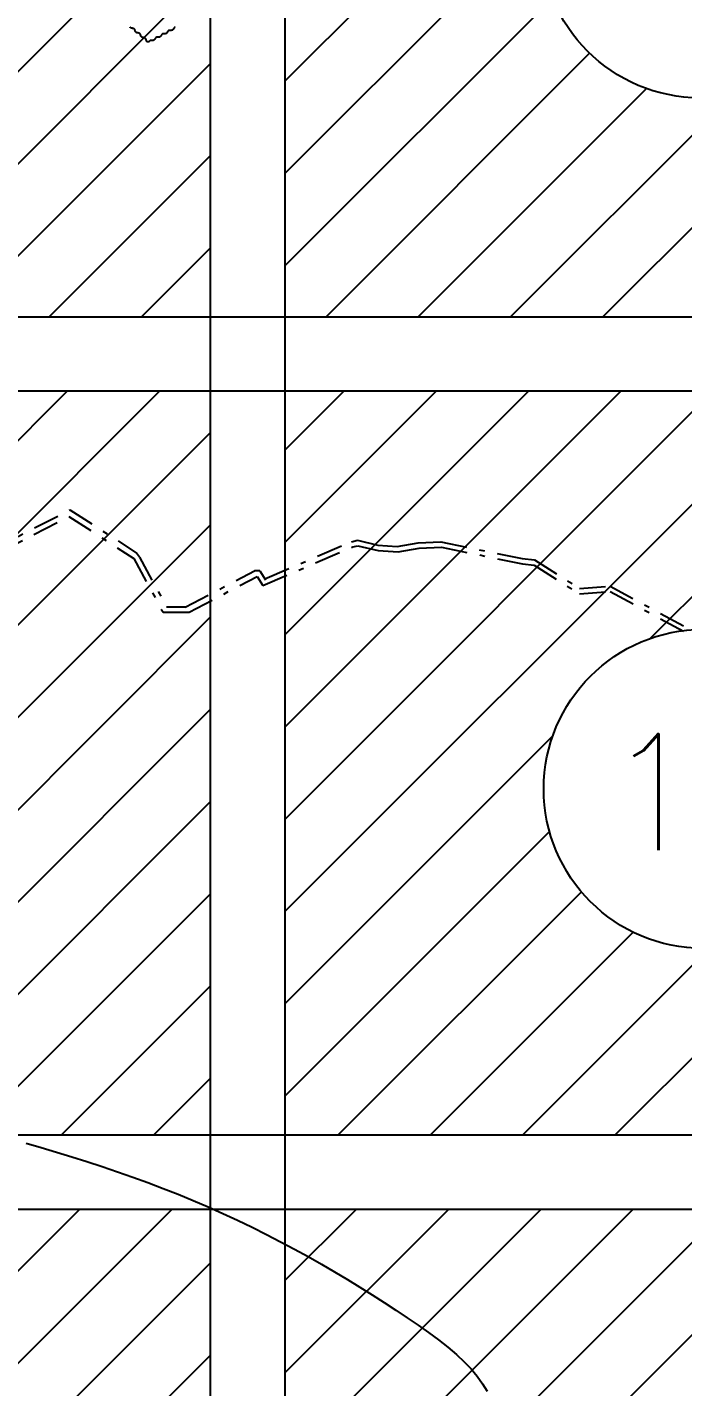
# Model space of a CAD drawing. Header units: metres. Extents: x 511779 to 512620, y 196282 to 196876.
# Drawn here: x 512557.4 to 512569.96, y 196389.1 to 196415.15 of the extents above; entities that cross this region are included whole.
import ezdxf
from ezdxf.enums import TextEntityAlignment as Align

# ---------------------------------------------------------------- set-up
doc = ezdxf.new("R2010")
doc.units = ezdxf.units.M
doc.header["$MEASUREMENT"] = 0
doc.linetypes.add('DASHDOT', pattern=[1, 0.5, -0.25, 0, -0.25])
doc.layers.get('0').update_dxf_attribs({"linetype": 'CONTINUOUS'})
for name, color, linetype in [('BANGUNAN', 5, 'CONTINUOUS'), ('GRID', 7, 'CONTINUOUS'), ('KOP', 7, 'CONTINUOUS'), ('sungai', 45, 'CONTINUOUS')]:
    doc.layers.add(name, color=color, linetype=linetype)
doc.styles.get("Standard").update_dxf_attribs({"font": 'Simplex.shx'})

msp = doc.modelspace()

# ---------------------------------------------------------------- hatches: boundary and pattern name
at = {"layer": 'KOP', "ltscale": 0.5}
h = msp.add_hatch(dxfattribs=at)
h.set_pattern_fill('ANSI31', color=1, scale=10, style=0)
h.set_pattern_definition([(45, (71.4876, 0), (-0.8838834765, 0.8838834765), [])])
edge = h.paths.add_edge_path(flags=16)
edge.add_arc((512532.423, 196433.478), 3.057, 0, 360)
h.paths.add_polyline_path([(512523.858, 196440.95), (512543.808, 196440.95), (512543.808, 196423.85), (512523.858, 196423.85)])
h.paths.add_polyline_path([(512542.383, 196440.95), (512562.333, 196440.95), (512562.333, 196423.85), (512542.383, 196423.85)])
edge = h.paths.add_edge_path(flags=16)
edge.add_arc((512551.955, 196433.478), 3.057, 0, 360)
h.paths.add_polyline_path([(512560.908, 196440.95), (512580.858, 196440.95), (512580.858, 196423.85), (512560.908, 196423.85)])
edge = h.paths.add_edge_path(flags=16)
edge.add_arc((512570.126, 196433.478), 3.057, 0, 360)
h.paths.add_polyline_path([(512579.433, 196425.275), (512599.383, 196425.275), (512599.383, 196408.175), (512579.433, 196408.175)])
edge = h.paths.add_edge_path(flags=16)
edge.add_arc((512589.144, 196417.665), 3.057, 0, 360)
h.paths.add_polyline_path([(512560.908, 196425.275), (512580.858, 196425.275), (512580.858, 196408.175), (512560.908, 196408.175)])
h.paths.add_polyline_path([(512542.383, 196425.275), (512562.333, 196425.275), (512562.333, 196408.175), (512542.383, 196408.175)])
h.paths.add_polyline_path([(512523.858, 196425.275), (512543.808, 196425.275), (512543.808, 196408.175), (512523.858, 196408.175)])
h.paths.add_polyline_path([(512505.333, 196425.275), (512525.283, 196425.275), (512525.283, 196408.175), (512505.333, 196408.175)])
h.paths.add_polyline_path([(512523.858, 196409.6), (512543.808, 196409.6), (512543.808, 196392.5), (512523.858, 196392.5)])
h.paths.add_polyline_path([(512505.333, 196409.6), (512525.283, 196409.6), (512525.283, 196392.5), (512505.333, 196392.5)])
h.paths.add_polyline_path([(512542.383, 196409.6), (512562.333, 196409.6), (512562.333, 196392.5), (512542.383, 196392.5)])
h.paths.add_polyline_path([(512560.908, 196409.6), (512580.858, 196409.6), (512580.858, 196392.5), (512560.908, 196392.5)])
h.paths.add_polyline_path([(512579.433, 196409.6), (512599.383, 196409.6), (512599.383, 196392.5), (512579.433, 196392.5)])
h.paths.add_polyline_path([(512597.958, 196393.925), (512617.908, 196393.925), (512617.908, 196376.825), (512597.958, 196376.825)])
h.paths.add_polyline_path([(512579.433, 196393.925), (512599.383, 196393.925), (512599.383, 196376.825), (512579.433, 196376.825)])
h.paths.add_polyline_path([(512560.908, 196393.925), (512580.858, 196393.925), (512580.858, 196376.825), (512560.908, 196376.825)])
h.paths.add_polyline_path([(512542.383, 196393.925), (512562.333, 196393.925), (512562.333, 196376.825), (512542.383, 196376.825)])
h.paths.add_polyline_path([(512523.858, 196393.925), (512543.808, 196393.925), (512543.808, 196376.825), (512523.858, 196376.825)])
edge = h.paths.add_edge_path(flags=16)
edge.add_arc((512571.015, 196385.187), 3.057, 0, 360)
edge = h.paths.add_edge_path(flags=16)
edge.add_arc((512551.79, 196384.481), 3.057, 0, 360)
edge = h.paths.add_edge_path(flags=16)
edge.add_arc((512532.988, 196384.481), 3.057, 0, 360)
edge = h.paths.add_edge_path(flags=16)
edge.add_arc((512533.899, 196400.421), 3.057, 0, 360)
edge = h.paths.add_edge_path(flags=16)
edge.add_arc((512514.397, 196399.691), 3.057, 0, 360)
edge = h.paths.add_edge_path(flags=16)
edge.add_arc((512515.155, 196416.926), 3.057, 0, 360)
edge = h.paths.add_edge_path(flags=16)
edge.add_arc((512533.571, 196417.021), 3.057, 0, 360)
edge = h.paths.add_edge_path(flags=16)
edge.add_arc((512552.148, 196417.106), 3.057, 0, 360)
edge = h.paths.add_edge_path(flags=16)
edge.add_arc((512552.949, 196400.556), 3.057, 0, 360)
edge = h.paths.add_edge_path(flags=16)
edge.add_arc((512570.351, 196400.556), 3.057, 0, 360)
edge = h.paths.add_edge_path(flags=16)
edge.add_arc((512570.294, 196416.853), 3.057, 0, 360)
edge = h.paths.add_edge_path(flags=16)
edge.add_arc((512589.265, 196401.204), 3.057, 0, 360)
edge = h.paths.add_edge_path(flags=16)
edge.add_arc((512589.798, 196384.821), 3.057, 0, 360)
edge = h.paths.add_edge_path(flags=16)
edge.add_arc((512608.213, 196384.944), 3.057, 0, 360)

# ---------------------------------------------------------------- linework, layer by layer
at = {"color": 5, "linetype": 'Continuous', "lineweight": -3}
for points in [[(512542.383, 196425.275), (512562.333, 196425.275), (512562.333, 196408.175), (512542.383, 196408.175)], [(512560.908, 196425.275), (512580.858, 196425.275), (512580.858, 196408.175), (512560.908, 196408.175)], [(512542.383, 196409.6), (512562.333, 196409.6), (512562.333, 196392.5), (512542.383, 196392.5)], [(512560.908, 196409.6), (512580.858, 196409.6), (512580.858, 196392.5), (512560.908, 196392.5)], [(512542.383, 196393.925), (512562.333, 196393.925), (512562.333, 196376.825), (512542.383, 196376.825)], [(512560.908, 196393.925), (512580.858, 196393.925), (512580.858, 196376.825), (512560.908, 196376.825)]]:
    msp.add_lwpolyline(points, close=True, dxfattribs=at)
at = {"color": 5, "ltscale": 30}
for centre in [(512570.294, 196416.853), (512570.351, 196400.556)]:
    msp.add_circle(centre, 3.057, dxfattribs=at)
at = {"layer": 'BANGUNAN', "color": 3, "linetype": 'DASHDOT'}
for p, q in [((512556.548, 196404.927), (512558.195, 196405.777)), ((512556.558, 196405.051), (512558.215, 196405.906)), ((512558.195, 196405.777), (512559.438, 196404.968)), ((512558.215, 196405.906), (512559.493, 196405.074)), ((512561.95, 196404.581), (512563.61, 196405.293)), ((512563.723, 196405.32), (512564.117, 196405.228)), ((512563.734, 196405.216), (512564.121, 196405.126)), ((512564.487, 196405.203), (512564.888, 196405.272)), ((512564.888, 196405.272), (512565.324, 196405.291)), ((512565.324, 196405.291), (512566.881, 196404.97)), ((512559.438, 196404.968), (512559.998, 196403.941)), ((512559.547, 196404.994), (512560.065, 196404.045)), ((512561.909, 196404.452), (512563.637, 196405.193)), ((512564.501, 196405.101), (512564.905, 196405.17)), ((512564.905, 196405.17), (512565.332, 196405.189)), ((512565.332, 196405.189), (512566.884, 196404.869)), ((512560.423, 196404.036), (512561.754, 196404.735)), ((512561.852, 196404.735), (512561.964, 196404.559)), ((512567.111, 196404.843), (512567.98, 196404.294)), ((512567.117, 196404.944), (512567.981, 196404.398)), ((512560.497, 196403.941), (512561.799, 196404.625)), ((512561.799, 196404.625), (512561.909, 196404.452)), ((512567.981, 196404.398), (512568.564, 196404.441)), ((512568.564, 196404.441), (512570.225, 196403.543)), ((512567.98, 196404.294), (512568.565, 196404.338)), ((512568.565, 196404.338), (512570.262, 196403.419)), ((512559.998, 196403.941), (512560.497, 196403.941)), ((512560.065, 196404.045), (512560.441, 196404.045))]:
    msp.add_line(p, q, dxfattribs=at)
at = {"layer": 'BANGUNAN', "color": 3, "linetype": 'Continuous'}
for p, q in [((512563.61, 196405.293), (512563.723, 196405.32)), ((512563.637, 196405.193), (512563.734, 196405.216)), ((512563.637, 196405.193), (512563.734, 196405.216)), ((512564.117, 196405.228), (512564.487, 196405.203)), ((512564.117, 196405.228), (512564.487, 196405.203)), ((512564.121, 196405.126), (512564.501, 196405.101)), ((512564.121, 196405.126), (512564.501, 196405.101)), ((512566.881, 196404.97), (512567.117, 196404.944)), ((512566.884, 196404.869), (512567.111, 196404.843)), ((512566.884, 196404.869), (512567.111, 196404.843))]:
    msp.add_line(p, q, dxfattribs=at)
for points in [[(512559.547, 196404.994), (512559.493, 196405.074)], [(512559.547, 196404.994), (512559.493, 196405.074)], [(512561.852, 196404.735), (512561.754, 196404.735)]]:
    msp.add_lwpolyline(points, dxfattribs=at)
at = {"layer": 'GRID', "color": 42, "ltscale": 30}
msp.add_lwpolyline([(512557.374, 196393.77), (512557.665, 196393.684), (512557.957, 196393.596), (512558.249, 196393.506), (512558.541, 196393.414), (512558.834, 196393.318), (512559.126, 196393.219), (512559.418, 196393.117), (512559.709, 196393.012), (512559.999, 196392.902), (512560.289, 196392.788), (512560.576, 196392.669), (512560.862, 196392.547), (512561.146, 196392.42), (512561.427, 196392.29), (512561.704, 196392.156), (512561.979, 196392.019), (512562.249, 196391.88), (512562.516, 196391.738), (512562.777, 196391.594), (512563.034, 196391.448), (512563.285, 196391.302), (512563.532, 196391.154), (512563.772, 196391.007), (512564.008, 196390.86), (512564.237, 196390.713), (512564.461, 196390.568), (512564.678, 196390.424), (512564.887, 196390.282), (512565.088, 196390.141), (512565.278, 196390), (512565.456, 196389.86), (512565.62, 196389.721), (512565.77, 196389.581), (512565.903, 196389.441), (512566.019, 196389.301), (512566.12, 196389.159), (512566.208, 196389.015)], dxfattribs=at)
at = {"layer": 'sungai', "color": 43, "lineweight": -3, "ltscale": 30}
msp.add_lwpolyline([(512560.229, 196415.152), (512560.225, 196415.15), (512560.221, 196415.148), (512560.218, 196415.145), (512560.215, 196415.142), (512560.212, 196415.138), (512560.209, 196415.135), (512560.206, 196415.131), (512560.204, 196415.127), (512560.201, 196415.122), (512560.199, 196415.118), (512560.196, 196415.114), (512560.193, 196415.11), (512560.191, 196415.106), (512560.188, 196415.103), (512560.185, 196415.1), (512560.181, 196415.097), (512560.178, 196415.095), (512560.174, 196415.093), (512560.17, 196415.092), (512560.166, 196415.091), (512560.161, 196415.09), (512560.156, 196415.09), (512560.152, 196415.09), (512560.147, 196415.09), (512560.142, 196415.09), (512560.137, 196415.09), (512560.132, 196415.09), (512560.127, 196415.09), (512560.123, 196415.09), (512560.118, 196415.089), (512560.114, 196415.088), (512560.11, 196415.087), (512560.106, 196415.085), (512560.102, 196415.083), (512560.099, 196415.08), (512560.096, 196415.077), (512560.093, 196415.074), (512560.09, 196415.07), (512560.088, 196415.066), (512560.085, 196415.062), (512560.083, 196415.058), (512560.08, 196415.054), (512560.077, 196415.049), (512560.075, 196415.046), (512560.072, 196415.042), (512560.069, 196415.038), (512560.066, 196415.035), (512560.063, 196415.032), (512560.059, 196415.03), (512560.055, 196415.028), (512560.051, 196415.027), (512560.047, 196415.026), (512560.042, 196415.026), (512560.038, 196415.025), (512560.033, 196415.025), (512560.028, 196415.025), (512560.023, 196415.025), (512560.018, 196415.025), (512560.013, 196415.026), (512560.009, 196415.025), (512560.004, 196415.025), (512560, 196415.025), (512559.995, 196415.024), (512559.991, 196415.022), (512559.987, 196415.021), (512559.984, 196415.018), (512559.98, 196415.016), (512559.977, 196415.012), (512559.974, 196415.009), (512559.972, 196415.005), (512559.969, 196415.001), (512559.966, 196414.997), (512559.964, 196414.993), (512559.961, 196414.989), (512559.959, 196414.985), (512559.956, 196414.981), (512559.953, 196414.977), (512559.95, 196414.974), (512559.947, 196414.97), (512559.944, 196414.968), (512559.94, 196414.965), (512559.936, 196414.964), (512559.932, 196414.962), (512559.928, 196414.962), (512559.923, 196414.961), (512559.919, 196414.961), (512559.914, 196414.961), (512559.909, 196414.961), (512559.904, 196414.961), (512559.9, 196414.961), (512559.895, 196414.961), (512559.89, 196414.961), (512559.885, 196414.961), (512559.881, 196414.96), (512559.876, 196414.959), (512559.872, 196414.958), (512559.868, 196414.956), (512559.865, 196414.954), (512559.862, 196414.951), (512559.858, 196414.948), (512559.856, 196414.944), (512559.853, 196414.941), (512559.85, 196414.937), (512559.848, 196414.933), (512559.845, 196414.928), (512559.842, 196414.924), (512559.84, 196414.92), (512559.837, 196414.916), (512559.834, 196414.912), (512559.832, 196414.909), (512559.828, 196414.906), (512559.825, 196414.903), (512559.822, 196414.901), (512559.818, 196414.899), (512559.814, 196414.898), (512559.809, 196414.897), (512559.805, 196414.896), (512559.8, 196414.896), (512559.795, 196414.896), (512559.79, 196414.896), (512559.786, 196414.896), (512559.781, 196414.896), (512559.776, 196414.896), (512559.771, 196414.896), (512559.766, 196414.896), (512559.762, 196414.895), (512559.758, 196414.894), (512559.754, 196414.893), (512559.75, 196414.891), (512559.746, 196414.889), (512559.743, 196414.886), (512559.74, 196414.884), (512559.736, 196414.881), (512559.733, 196414.878), (512559.73, 196414.875), (512559.727, 196414.872), (512559.723, 196414.87), (512559.719, 196414.869), (512559.715, 196414.868), (512559.711, 196414.868), (512559.707, 196414.869), (512559.703, 196414.87), (512559.699, 196414.871), (512559.695, 196414.873), (512559.691, 196414.876), (512559.688, 196414.879), (512559.686, 196414.882), (512559.683, 196414.886), (512559.681, 196414.89), (512559.679, 196414.894), (512559.677, 196414.899), (512559.675, 196414.903), (512559.674, 196414.908), (512559.672, 196414.913), (512559.67, 196414.917), (512559.669, 196414.922), (512559.667, 196414.926), (512559.664, 196414.93), (512559.662, 196414.934), (512559.659, 196414.937), (512559.656, 196414.94), (512559.653, 196414.943), (512559.649, 196414.945), (512559.645, 196414.947), (512559.64, 196414.948), (512559.636, 196414.949), (512559.631, 196414.95), (512559.626, 196414.951), (512559.621, 196414.952), (512559.616, 196414.953), (512559.612, 196414.954), (512559.607, 196414.955), (512559.602, 196414.956), (512559.598, 196414.958), (512559.594, 196414.96), (512559.59, 196414.962), (512559.587, 196414.964), (512559.584, 196414.967), (512559.581, 196414.971), (512559.578, 196414.974), (512559.576, 196414.978), (512559.574, 196414.983), (512559.572, 196414.987), (512559.571, 196414.992), (512559.569, 196414.996), (512559.567, 196415.001), (512559.565, 196415.006), (512559.564, 196415.01), (512559.562, 196415.014), (512559.559, 196415.018), (512559.557, 196415.022), (512559.554, 196415.026), (512559.551, 196415.029), (512559.548, 196415.031), (512559.544, 196415.033), (512559.54, 196415.035), (512559.535, 196415.037), (512559.531, 196415.038), (512559.526, 196415.039), (512559.521, 196415.04), (512559.516, 196415.041), (512559.512, 196415.042), (512559.507, 196415.042), (512559.502, 196415.044), (512559.497, 196415.045), (512559.493, 196415.046), (512559.489, 196415.048), (512559.485, 196415.05), (512559.482, 196415.053), (512559.479, 196415.056), (512559.476, 196415.059), (512559.473, 196415.063), (512559.471, 196415.067), (512559.469, 196415.071), (512559.467, 196415.076), (512559.466, 196415.08), (512559.464, 196415.085), (512559.462, 196415.09), (512559.461, 196415.094), (512559.459, 196415.099), (512559.457, 196415.103), (512559.455, 196415.107), (512559.452, 196415.111), (512559.449, 196415.114), (512559.446, 196415.117), (512559.443, 196415.12), (512559.439, 196415.122), (512559.435, 196415.123), (512559.431, 196415.125), (512559.426, 196415.126), (512559.421, 196415.127), (512559.416, 196415.128), (512559.412, 196415.129), (512559.407, 196415.13), (512559.402, 196415.131), (512559.397, 196415.132), (512559.393, 196415.133), (512559.388, 196415.135), (512559.384, 196415.136), (512559.38, 196415.139), (512559.377, 196415.141), (512559.374, 196415.144), (512559.371, 196415.147), (512559.369, 196415.151)], dxfattribs=at)

# ---------------------------------------------------------------- texts
at = {"color": 5, "ltscale": 30}
msp.add_text('13', height=2.2275, dxfattribs=at).set_placement((512570.351, 196399.383), align=Align.CENTER)

doc.saveas('drawing.dxf')
